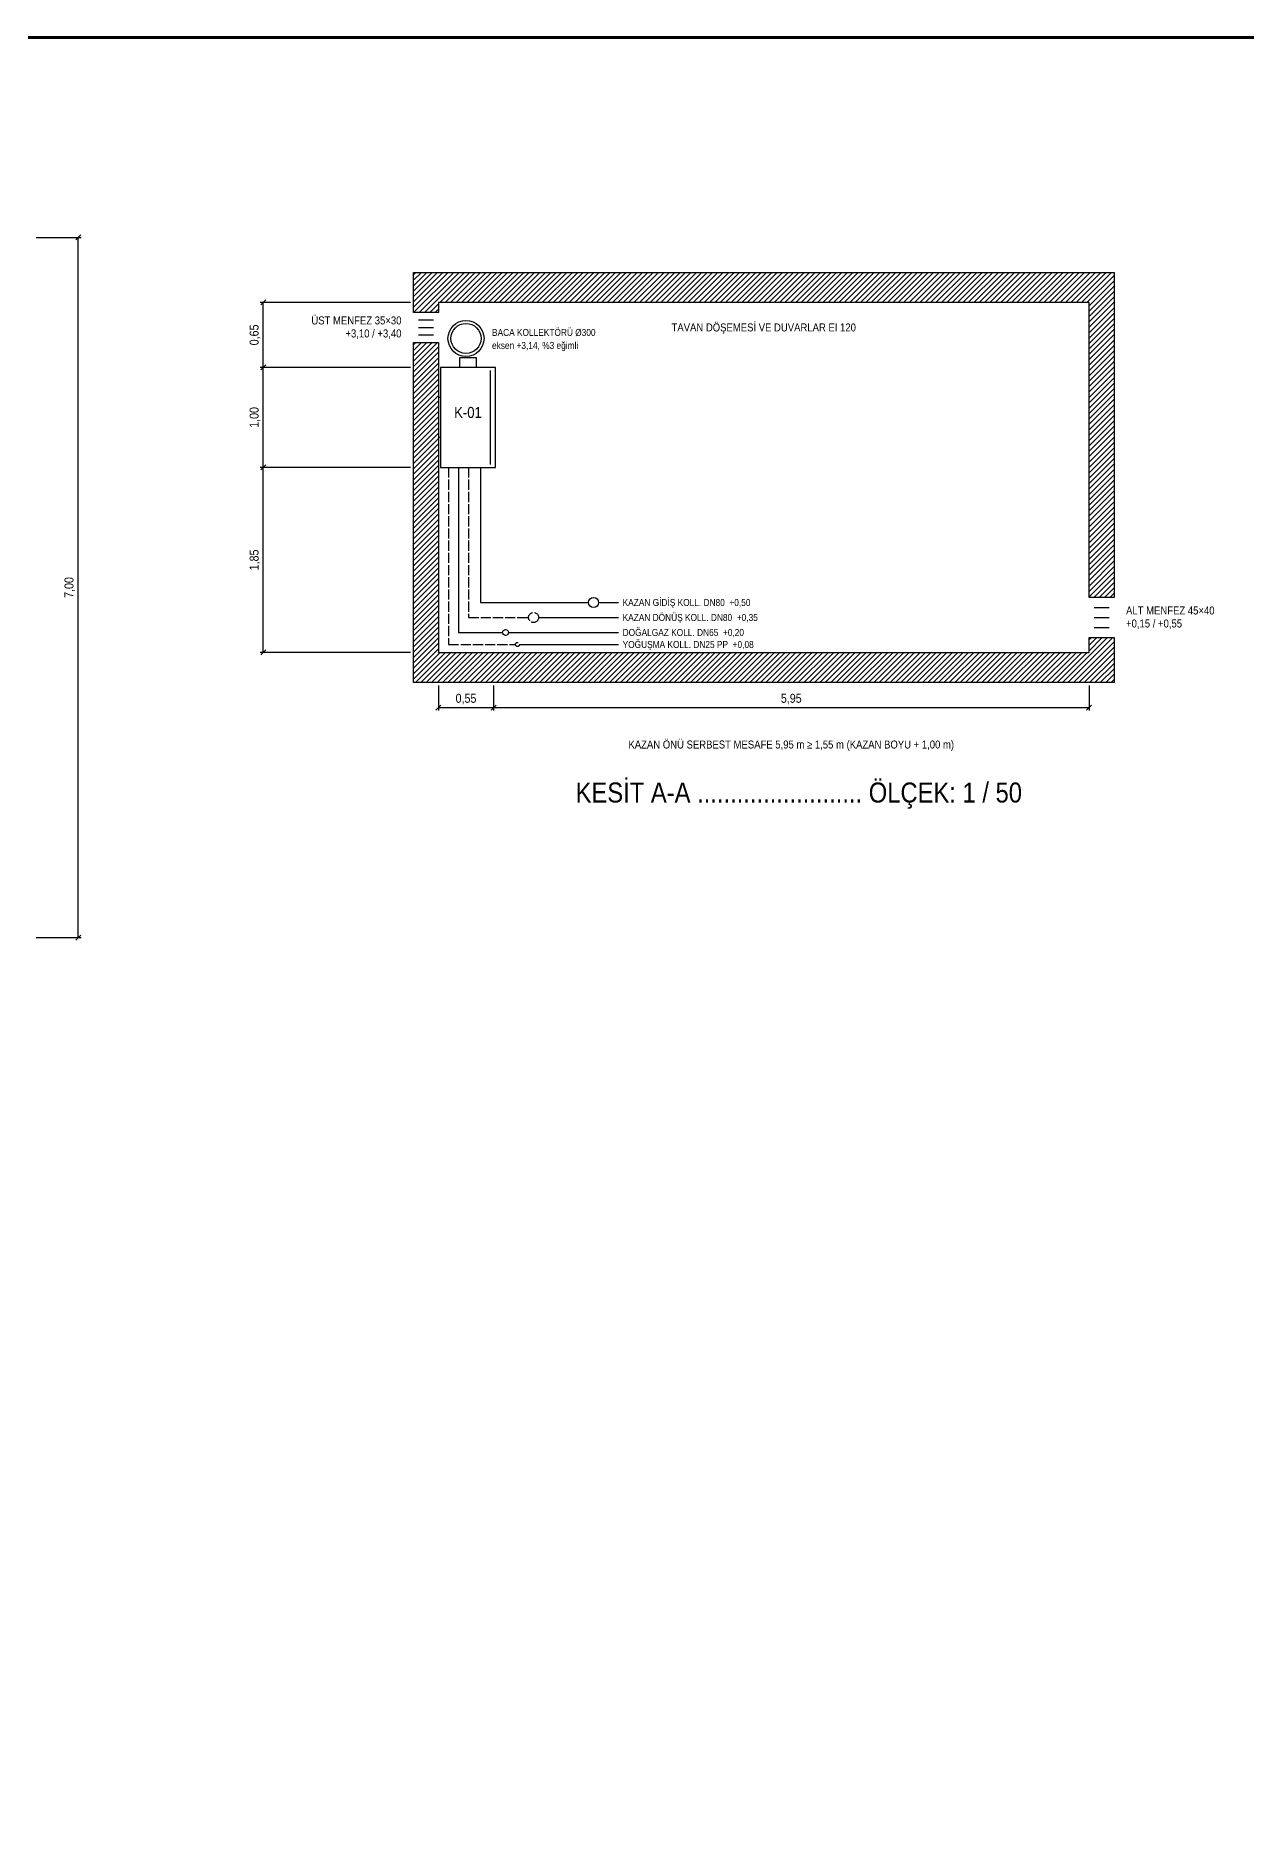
# Model space of a CAD drawing. Header units: centimetres. Extents: x -406 to 3866, y -2648 to 876.
# Drawn here: x 1128 to 2337, y -916 to 876 of the extents above; entities that cross this region are included whole.
import ezdxf
from ezdxf.enums import TextEntityAlignment as Align

# ---------------------------------------------------------------- set-up
doc = ezdxf.new("R2010")
doc.units = ezdxf.units.CM
doc.header["$LTSCALE"] = 8
doc.linetypes.add('DASHED', pattern=[1.524, 1.27, -0.254])
for name, color, linetype in [('ROTAS-DOGALGAZ-BORU', 2, 'Continuous'), ('ROTAS-HAVALANDIRMA-MENFEZ', 4, 'Continuous'), ('ROTAS-ISITMA-BACA', 8, 'Continuous'), ('ROTAS-ISITMA-BASLIK', 5, 'Continuous'), ('ROTAS-ISITMA-CIHAZ', 135, 'Continuous'), ('ROTAS-ISITMA-DONUS', 30, 'DASHED'), ('ROTAS-ISITMA-ETIKET', 3, 'Continuous'), ('ROTAS-ISITMA-GIDIS', 10, 'Continuous'), ('ROTAS-ISITMA-YAZI', 7, 'Continuous'), ('ROTAS-ISITMA-YOGUSMA', 6, 'DASHED'), ('ROTAS-MIMARI-DUVAR', 7, 'Continuous'), ('ROTAS-MIMARI-TARAMA', 8, 'Continuous'), ('ROTAS-OLCU', 3, 'Continuous'), ('ROTAS-PAFTA', 7, 'Continuous')]:
    doc.layers.add(name, color=color, linetype=linetype)
doc.styles.add('ROTAS', font='arial.ttf')

# ---------------------------------------------------------------- blocks, each defined once
blk = doc.blocks.new('ROTAS-OLCU-003')
for p, q in [((1128, 675), (1173, 675)), ((1167.5, 672.5), (1172.5, 677.5)), ((1170, -25), (1170, 675)), ((1128, -25), (1173, -25)), ((1167.5, -27.5), (1172.5, -22.5))]:
    blk.add_line(p, q)
at = {"style": 'ROTAS', "width": 0.85}
blk.add_text('7,00', height=9, rotation=90, dxfattribs=at).set_placement((1168, 325), align=Align.BOTTOM_CENTER)
blk = doc.blocks.new('ROTAS-KAZAN-YAN')
for p, q in [((50, 3), (50, 97)), ((0, 70), (-2, 70)), ((0, 30), (-2, 30))]:
    blk.add_line(p, q)
blk.add_lwpolyline([(19.5, 100), (19.5, 110), (35.5, 110), (35.5, 100)])
blk.add_lwpolyline([(0, 0), (55, 0), (55, 100), (0, 100)], close=True)
blk = doc.blocks.new('ROTAS-OLCU-004')
for p, q in [((1502, 610), (1352, 610)), ((1352.5, 607.5), (1357.5, 612.5)), ((1355, 260), (1355, 610)), ((1502, 545), (1352, 545)), ((1352.5, 542.5), (1357.5, 547.5)), ((1502, 445), (1352, 445)), ((1352.5, 442.5), (1357.5, 447.5)), ((1502, 260), (1352, 260)), ((1352.5, 257.5), (1357.5, 262.5))]:
    blk.add_line(p, q)
at = {"style": 'ROTAS', "width": 0.85}
for s, p in [('0,65', (1353, 577.5)), ('1,00', (1353, 495)), ('1,85', (1353, 352.5))]:
    blk.add_text(s, height=9, rotation=90, dxfattribs=at).set_placement(p, align=Align.BOTTOM_CENTER)
blk = doc.blocks.new('ROTAS-OLCU-005')
for p, q in [((1530, 227), (1530, 202)), ((1585, 227), (1585, 202)), ((2180, 227), (2180, 202)), ((1527.5, 202.5), (1532.5, 207.5)), ((1530, 205), (2180, 205)), ((1582.5, 202.5), (1587.5, 207.5)), ((2177.5, 202.5), (2182.5, 207.5))]:
    blk.add_line(p, q)
at = {"style": 'ROTAS', "width": 0.85}
for s, p in [('0,55', (1557.5, 207)), ('5,95', (1882.5, 207))]:
    blk.add_text(s, height=9, dxfattribs=at).set_placement(p, align=Align.BOTTOM_CENTER)

msp = doc.modelspace()

# ---------------------------------------------------------------- hatches: boundary and pattern name
at = {"layer": 'ROTAS-MIMARI-TARAMA'}
h = msp.add_hatch(dxfattribs=at)
h.set_pattern_fill('ANSI31', scale=1.2)
h.paths.add_polyline_path([(2180, 610), (1530, 610), (1530, 600), (1505, 600), (1505, 640), (2205, 640), (2205, 315), (2180, 315)])
h = msp.add_hatch(dxfattribs=at)
h.set_pattern_fill('ANSI31', scale=1.2)
h.paths.add_polyline_path([(1530, 570), (1530, 260), (2180, 260), (2180, 275), (2205, 275), (2205, 230), (1505, 230), (1505, 570)])

# ---------------------------------------------------------------- linework, layer by layer
at = {"layer": 'ROTAS-DOGALGAZ-BORU'}
msp.add_lwpolyline([(1550, 445), (1550, 280), (1594, 280)], dxfattribs=at)
msp.add_circle((1597, 280), 3, dxfattribs=at)
at = {"layer": 'ROTAS-HAVALANDIRMA-MENFEZ'}
for p, q in [((1510, 592.5), (1525, 592.5)), ((1510, 585), (1525, 585)), ((1510, 577.5), (1525, 577.5)), ((2185, 305), (2200, 305)), ((2185, 295), (2200, 295)), ((2185, 285), (2200, 285))]:
    msp.add_line(p, q, dxfattribs=at)
at = {"layer": 'ROTAS-ISITMA-BACA'}
for radius in [18, 15]:
    msp.add_circle((1557.5, 574), radius, dxfattribs=at)
at = {"layer": 'ROTAS-ISITMA-DONUS'}
msp.add_lwpolyline([(1560, 445), (1560, 295), (1620, 295)], dxfattribs=at)
msp.add_circle((1625, 295), 5, dxfattribs=at)
at = {"layer": 'ROTAS-ISITMA-GIDIS'}
msp.add_lwpolyline([(1572, 445), (1572, 310), (1680, 310)], dxfattribs=at)
msp.add_circle((1685, 310), 5, dxfattribs=at)
at = {"layer": 'ROTAS-ISITMA-YOGUSMA'}
msp.add_lwpolyline([(1540, 445), (1540, 268), (1607, 268)], dxfattribs=at)
msp.add_circle((1609, 268), 2, dxfattribs=at)
at = {"layer": 'ROTAS-MIMARI-DUVAR'}
for points in [[(2180, 610), (1530, 610), (1530, 600), (1505, 600), (1505, 640), (2205, 640), (2205, 315), (2180, 315)], [(1530, 570), (1530, 260), (2180, 260), (2180, 275), (2205, 275), (2205, 230), (1505, 230), (1505, 570)]]:
    msp.add_lwpolyline(points, close=True, dxfattribs=at)
at = {"layer": 'ROTAS-OLCU'}
for p, q in [((1690, 310), (1710, 310)), ((1630, 295), (1710, 295)), ((1600, 280), (1710, 280)), ((1611, 268), (1710, 268))]:
    msp.add_line(p, q, dxfattribs=at)

# ---------------------------------------------------------------- block references
at = {"layer": 'ROTAS-ISITMA-CIHAZ'}
msp.add_blockref('ROTAS-KAZAN-YAN', (1532, 445), dxfattribs=at)
at = {"layer": 'ROTAS-OLCU'}
for name in ['ROTAS-OLCU-003', 'ROTAS-OLCU-004', 'ROTAS-OLCU-005']:
    msp.add_blockref(name, (0, 0), dxfattribs=at)

# ---------------------------------------------------------------- texts
at = {"layer": 'ROTAS-ISITMA-BASLIK', "style": 'ROTAS', "width": 0.85}
msp.add_text('KESİT A-A ......................... ÖLÇEK: 1 / 50', height=20, dxfattribs=at).set_placement((1890, 120), align=Align.MIDDLE_CENTER)
at = {"layer": 'ROTAS-ISITMA-ETIKET', "style": 'ROTAS', "width": 0.85}
msp.add_text('K-01', height=11, dxfattribs=at).set_placement((1559.5, 500), align=Align.MIDDLE_CENTER)

# ---------------------------------------------------------------- wipeouts: each hides what was drawn before it
for points in [[(2289.808, 297), (2289.808, 307), (2216, 307), (2216, 297)], [(2022.628, 163), (2022.628, 173), (1742.372, 173), (1742.372, 163)]]:
    msp.add_wipeout(points)

# ---------------------------------------------------------------- next in the draw order: texts
at = {"layer": 'ROTAS-HAVALANDIRMA-MENFEZ', "style": 'ROTAS', "width": 0.85}
msp.add_text('ALT MENFEZ 45×40', height=8, dxfattribs=at).set_placement((2217, 302), align=Align.MIDDLE_LEFT)
at = {"layer": 'ROTAS-ISITMA-YAZI', "style": 'ROTAS', "width": 0.85}
msp.add_text('KAZAN ÖNÜ SERBEST MESAFE 5,95 m ≥ 1,55 m (KAZAN BOYU + 1,00 m)', height=8, dxfattribs=at).set_placement((1882.5, 168), align=Align.MIDDLE_CENTER)

# ---------------------------------------------------------------- next in the draw order: wipeouts: each hides what was drawn before it
for points in [[(1494, 587), (1494, 597), (1420.192, 597), (1420.192, 587)], [(1663.04, 575.5), (1663.04, 584.5), (1582.5, 584.5), (1582.5, 575.5)], [(1930.052, 580), (1930.052, 590), (1779.948, 590), (1779.948, 580)], [(1828.883, 305.5), (1828.883, 314.5), (1713, 314.5), (1713, 305.5)]]:
    msp.add_wipeout(points)

# ---------------------------------------------------------------- next in the draw order: texts
at = {"layer": 'ROTAS-HAVALANDIRMA-MENFEZ', "style": 'ROTAS', "width": 0.85}
msp.add_text('ÜST MENFEZ 35×30', height=8, dxfattribs=at).set_placement((1493, 592), align=Align.MIDDLE_RIGHT)
at = {"layer": 'ROTAS-ISITMA-BACA', "style": 'ROTAS', "width": 0.85}
msp.add_text('BACA KOLLEKTÖRÜ Ø300', height=7, dxfattribs=at).set_placement((1583.5, 580), align=Align.MIDDLE_LEFT)
at = {"layer": 'ROTAS-ISITMA-YAZI', "style": 'ROTAS', "width": 0.85}
msp.add_text('TAVAN DÖŞEMESİ VE DUVARLAR EI 120', height=8, dxfattribs=at).set_placement((1855, 585), align=Align.MIDDLE_CENTER)
msp.add_text('KAZAN GİDİŞ KOLL. DN80  +0,50', height=7, dxfattribs=at).set_placement((1714, 310), align=Align.MIDDLE_LEFT)

# ---------------------------------------------------------------- next in the draw order: wipeouts: each hides what was drawn before it
msp.add_wipeout([(2276.344, 284), (2276.344, 294), (2216, 294), (2216, 284)])

# ---------------------------------------------------------------- next in the draw order: texts
at = {"layer": 'ROTAS-HAVALANDIRMA-MENFEZ', "style": 'ROTAS', "width": 0.85}
msp.add_text('+0,15 / +0,55', height=8, dxfattribs=at).set_placement((2217, 289), align=Align.MIDDLE_LEFT)

# ---------------------------------------------------------------- next in the draw order: wipeouts: each hides what was drawn before it
for points in [[(1494, 574), (1494, 584), (1433.656, 584), (1433.656, 574)], [(1670.894, 562.5), (1670.894, 571.5), (1582.5, 571.5), (1582.5, 562.5)], [(1828.883, 290.5), (1828.883, 299.5), (1713, 299.5), (1713, 290.5)]]:
    msp.add_wipeout(points)

# ---------------------------------------------------------------- next in the draw order: texts
msp.add_text('+3,10 / +3,40', height=8, dxfattribs=at).set_placement((1493, 579), align=Align.MIDDLE_RIGHT)
at = {"layer": 'ROTAS-ISITMA-BACA', "style": 'ROTAS', "width": 0.85}
msp.add_text('eksen +3,14, %3 eğimli', height=7, dxfattribs=at).set_placement((1583.5, 567), align=Align.MIDDLE_LEFT)
at = {"layer": 'ROTAS-ISITMA-YAZI', "style": 'ROTAS', "width": 0.85}
msp.add_text('KAZAN DÖNÜŞ KOLL. DN80  +0,35', height=7, dxfattribs=at).set_placement((1714, 295), align=Align.MIDDLE_LEFT)

# ---------------------------------------------------------------- next in the draw order: wipeouts: each hides what was drawn before it
msp.add_wipeout([(1817.102, 275.5), (1817.102, 284.5), (1713, 284.5), (1713, 275.5)])

# ---------------------------------------------------------------- next in the draw order: texts
msp.add_text('DOĞALGAZ KOLL. DN65  +0,20', height=7, dxfattribs=at).set_placement((1714, 280), align=Align.MIDDLE_LEFT)

# ---------------------------------------------------------------- next in the draw order: wipeouts: each hides what was drawn before it
msp.add_wipeout([(1824.956, 263.5), (1824.956, 272.5), (1713, 272.5), (1713, 263.5)])

# ---------------------------------------------------------------- next in the draw order: linework, layer by layer
at = {"layer": 'ROTAS-PAFTA', "const_width": 3}
msp.add_lwpolyline([(-405, -2646.75), (3865, -2646.75), (3865, 875), (-405, 875)], close=True, dxfattribs=at)

# ---------------------------------------------------------------- next in the draw order: texts
at = {"layer": 'ROTAS-ISITMA-YAZI', "style": 'ROTAS', "width": 0.85}
msp.add_text('YOĞUŞMA KOLL. DN25 PP  +0,08', height=7, dxfattribs=at).set_placement((1714, 268), align=Align.MIDDLE_LEFT)

doc.saveas('drawing.dxf')
